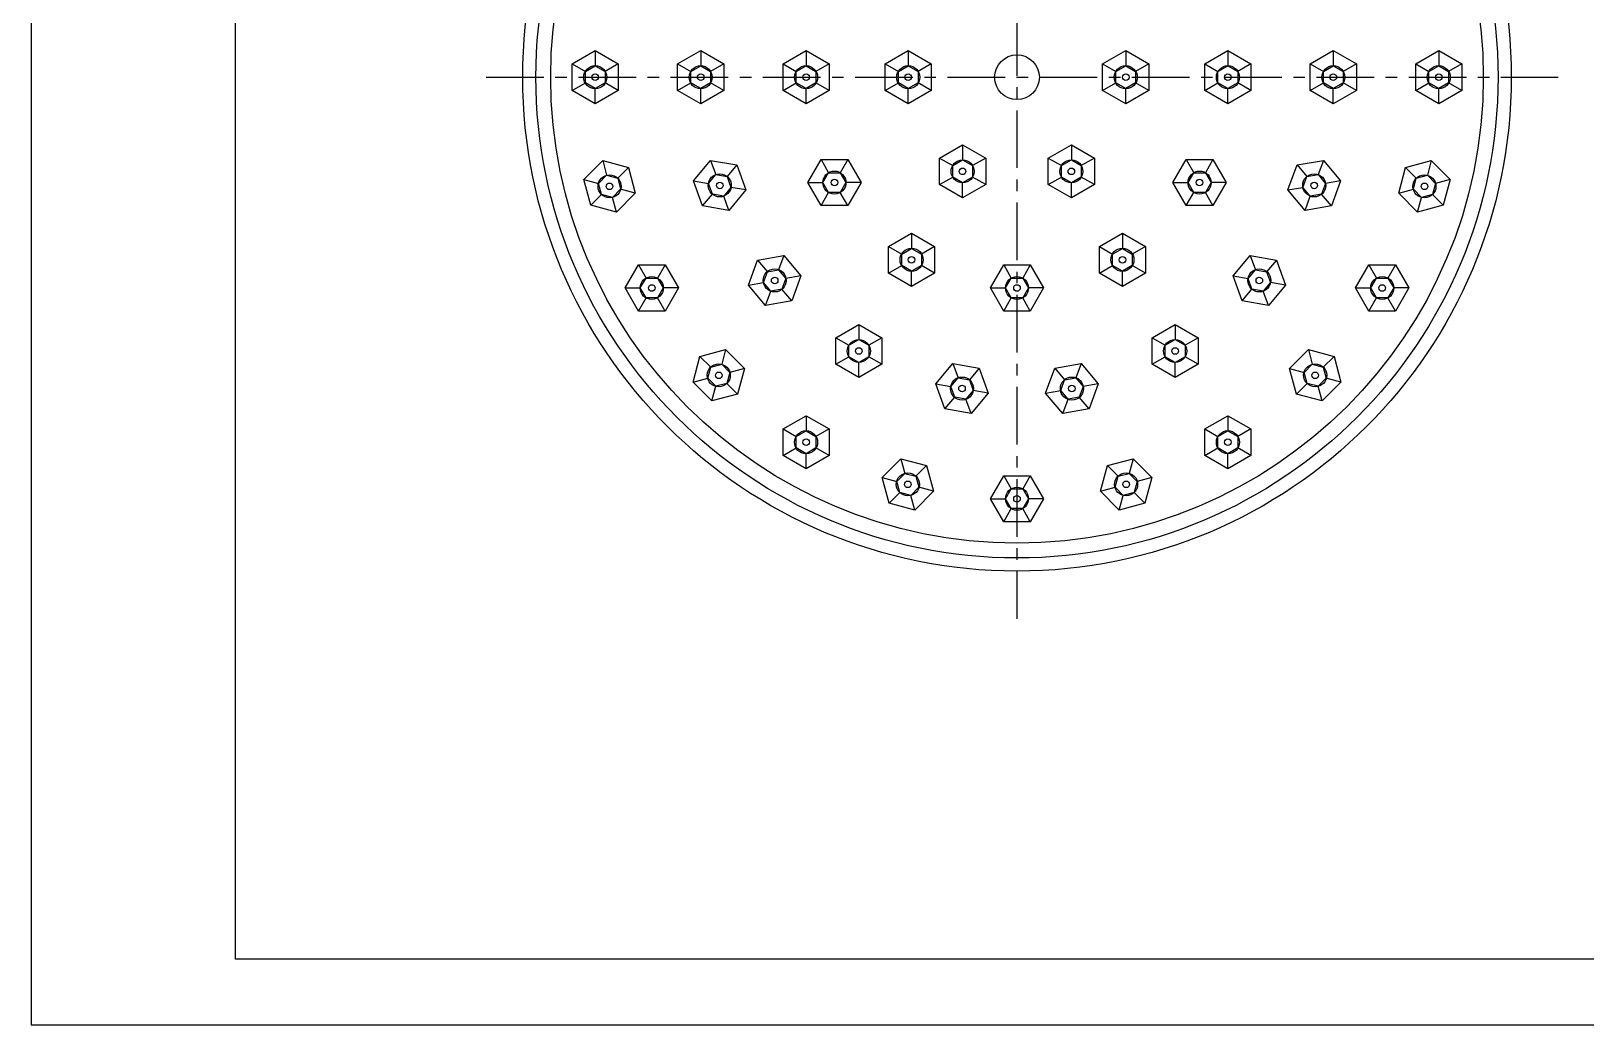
# Model space of a CAD drawing. Extents: x 61674 to 62094, y -28661 to -28364.
# Drawn here: x 61674.5 to 61910.4, y -28661.5 to -28510.6 of the extents above; entities that cross this region are included whole.
import ezdxf

# ---------------------------------------------------------------- set-up
doc = ezdxf.new("R2010")
doc.units = 0
doc.header["$LTSCALE"] = 7
doc.header["$MEASUREMENT"] = 0
doc.linetypes.add('CENTER', pattern=[2, 1.25, -0.25, 0.25, -0.25])
doc.layers.get('0').update_dxf_attribs({"color": 2, "linetype": 'CONTINUOUS'})
for name, color, linetype in [('CL', 1, 'CENTER'), ('DWG', 7, 'CONTINUOUS'), ('TXT', 4, 'CONTINUOUS')]:
    doc.layers.add(name, color=color, linetype=linetype)

# ---------------------------------------------------------------- blocks, each defined once
blk = doc.blocks.new('BORDER')
for p, q in [((0, 1), (0, 0)), ((0, 0), (1, 0))]:
    blk.add_line(p, q)

msp = doc.modelspace()

# ---------------------------------------------------------------- linework, layer by layer
at = {"color": 7, "linetype": 'Continuous'}
for radius in [75, 73, 70.76]:
    msp.add_circle((61824.07, -28517.59), radius, dxfattribs=at)
at = {"layer": 'CL', "color": 1}
for p, q in [((61824.07, -28438.62), (61824.07, -28599.81)), ((61743.51, -28517.59), (61906.2, -28517.59))]:
    msp.add_line(p, q, dxfattribs=at)
at = {"layer": 'DWG'}
for p, q in [((61756.57, -28515.57), (61760.07, -28513.55)), ((61760.07, -28513.55), (61760.07, -28515.86)), ((61760.07, -28513.55), (61763.57, -28515.57)), ((61772.57, -28515.57), (61776.07, -28513.55)), ((61776.07, -28513.55), (61779.57, -28515.57)), ((61776.07, -28513.55), (61776.07, -28515.86)), ((61788.57, -28515.57), (61792.07, -28513.55)), ((61792.07, -28513.55), (61792.07, -28515.86)), ((61792.07, -28513.55), (61795.57, -28515.57)), ((61804.07, -28515.57), (61807.57, -28513.55)), ((61807.57, -28513.55), (61807.57, -28515.86)), ((61807.57, -28513.55), (61811.07, -28515.57)), ((61837.07, -28515.57), (61840.57, -28513.55)), ((61840.57, -28513.55), (61840.57, -28515.86)), ((61840.57, -28513.55), (61844.07, -28515.57)), ((61852.57, -28515.57), (61856.07, -28513.55)), ((61856.07, -28513.55), (61859.57, -28515.57)), ((61856.07, -28513.55), (61856.07, -28515.86)), ((61868.57, -28515.57), (61872.07, -28513.55)), ((61872.07, -28513.55), (61875.57, -28515.57)), ((61872.07, -28513.55), (61872.07, -28515.86)), ((61884.57, -28515.57), (61888.07, -28513.55)), ((61888.07, -28513.55), (61891.57, -28515.57)), ((61888.07, -28513.55), (61888.07, -28515.86)), ((61756.57, -28519.61), (61756.57, -28515.57)), ((61756.57, -28515.57), (61758.57, -28516.72)), ((61758.57, -28516.72), (61760.07, -28515.86)), ((61758.57, -28518.46), (61758.57, -28516.72)), ((61760.07, -28515.86), (61761.57, -28516.72)), ((61763.57, -28515.57), (61761.57, -28516.72)), ((61761.57, -28516.72), (61761.57, -28518.46)), ((61763.57, -28515.57), (61763.57, -28519.61)), ((61772.57, -28519.61), (61772.57, -28515.57)), ((61772.57, -28515.57), (61774.57, -28516.72)), ((61774.57, -28516.72), (61776.07, -28515.86)), ((61774.57, -28518.46), (61774.57, -28516.72)), ((61776.07, -28515.86), (61777.57, -28516.72)), ((61779.57, -28515.57), (61777.57, -28516.72)), ((61777.57, -28516.72), (61777.57, -28518.46)), ((61779.57, -28515.57), (61779.57, -28519.61)), ((61788.57, -28519.61), (61788.57, -28515.57)), ((61788.57, -28515.57), (61790.57, -28516.72)), ((61790.57, -28516.72), (61792.07, -28515.86)), ((61790.57, -28518.46), (61790.57, -28516.72)), ((61792.07, -28515.86), (61793.57, -28516.72)), ((61795.57, -28515.57), (61793.57, -28516.72)), ((61793.57, -28516.72), (61793.57, -28518.46)), ((61795.57, -28515.57), (61795.57, -28519.61)), ((61804.07, -28519.61), (61804.07, -28515.57)), ((61804.07, -28515.57), (61806.07, -28516.72)), ((61806.07, -28516.72), (61807.57, -28515.86)), ((61806.07, -28518.46), (61806.07, -28516.72)), ((61807.57, -28515.86), (61809.07, -28516.72)), ((61811.07, -28515.57), (61809.07, -28516.72)), ((61809.07, -28516.72), (61809.07, -28518.46)), ((61811.07, -28515.57), (61811.07, -28519.61)), ((61837.07, -28515.57), (61839.07, -28516.72)), ((61837.07, -28519.61), (61837.07, -28515.57)), ((61839.07, -28516.72), (61840.57, -28515.86)), ((61839.07, -28518.46), (61839.07, -28516.72)), ((61840.57, -28515.86), (61842.07, -28516.72)), ((61844.07, -28515.57), (61842.07, -28516.72)), ((61842.07, -28516.72), (61842.07, -28518.46)), ((61844.07, -28515.57), (61844.07, -28519.61)), ((61852.57, -28515.57), (61854.57, -28516.72)), ((61852.57, -28519.61), (61852.57, -28515.57)), ((61854.57, -28516.72), (61856.07, -28515.86)), ((61854.57, -28518.46), (61854.57, -28516.72)), ((61856.07, -28515.86), (61857.57, -28516.72)), ((61859.57, -28515.57), (61857.57, -28516.72)), ((61857.57, -28516.72), (61857.57, -28518.46)), ((61859.57, -28515.57), (61859.57, -28519.61)), ((61868.57, -28515.57), (61870.57, -28516.72)), ((61868.57, -28519.61), (61868.57, -28515.57)), ((61870.57, -28516.72), (61872.07, -28515.86)), ((61870.57, -28518.46), (61870.57, -28516.72)), ((61872.07, -28515.86), (61873.57, -28516.72)), ((61875.57, -28515.57), (61873.57, -28516.72)), ((61873.57, -28516.72), (61873.57, -28518.46)), ((61875.57, -28515.57), (61875.57, -28519.61)), ((61884.57, -28515.57), (61886.57, -28516.72)), ((61884.57, -28519.61), (61884.57, -28515.57)), ((61886.57, -28516.72), (61888.07, -28515.86)), ((61886.57, -28518.46), (61886.57, -28516.72)), ((61888.07, -28515.86), (61889.57, -28516.72)), ((61891.57, -28515.57), (61889.57, -28516.72)), ((61889.57, -28516.72), (61889.57, -28518.46)), ((61891.57, -28515.57), (61891.57, -28519.61)), ((61756.57, -28519.61), (61758.57, -28518.46)), ((61760.07, -28521.63), (61756.57, -28519.61)), ((61760.07, -28519.32), (61758.57, -28518.46)), ((61761.57, -28518.46), (61760.07, -28519.32)), ((61760.07, -28521.63), (61760.07, -28519.32)), ((61763.57, -28519.61), (61760.07, -28521.63)), ((61763.57, -28519.61), (61761.57, -28518.46)), ((61772.57, -28519.61), (61774.57, -28518.46)), ((61776.07, -28521.63), (61772.57, -28519.61)), ((61776.07, -28519.32), (61774.57, -28518.46)), ((61777.57, -28518.46), (61776.07, -28519.32)), ((61776.07, -28521.63), (61776.07, -28519.32)), ((61779.57, -28519.61), (61776.07, -28521.63)), ((61779.57, -28519.61), (61777.57, -28518.46)), ((61788.57, -28519.61), (61790.57, -28518.46)), ((61792.07, -28521.63), (61788.57, -28519.61)), ((61792.07, -28519.32), (61790.57, -28518.46)), ((61793.57, -28518.46), (61792.07, -28519.32)), ((61792.07, -28521.63), (61792.07, -28519.32)), ((61795.57, -28519.61), (61792.07, -28521.63)), ((61795.57, -28519.61), (61793.57, -28518.46)), ((61804.07, -28519.61), (61806.07, -28518.46)), ((61807.57, -28521.63), (61804.07, -28519.61)), ((61807.57, -28519.32), (61806.07, -28518.46)), ((61809.07, -28518.46), (61807.57, -28519.32)), ((61807.57, -28521.63), (61807.57, -28519.32)), ((61811.07, -28519.61), (61807.57, -28521.63)), ((61811.07, -28519.61), (61809.07, -28518.46)), ((61837.07, -28519.61), (61839.07, -28518.46)), ((61840.57, -28521.63), (61837.07, -28519.61)), ((61840.57, -28519.32), (61839.07, -28518.46)), ((61842.07, -28518.46), (61840.57, -28519.32)), ((61840.57, -28521.63), (61840.57, -28519.32)), ((61844.07, -28519.61), (61840.57, -28521.63)), ((61844.07, -28519.61), (61842.07, -28518.46)), ((61852.57, -28519.61), (61854.57, -28518.46)), ((61856.07, -28521.63), (61852.57, -28519.61)), ((61856.07, -28519.32), (61854.57, -28518.46)), ((61857.57, -28518.46), (61856.07, -28519.32)), ((61856.07, -28521.63), (61856.07, -28519.32)), ((61859.57, -28519.61), (61856.07, -28521.63)), ((61859.57, -28519.61), (61857.57, -28518.46)), ((61868.57, -28519.61), (61870.57, -28518.46)), ((61872.07, -28521.63), (61868.57, -28519.61)), ((61872.07, -28519.32), (61870.57, -28518.46)), ((61873.57, -28518.46), (61872.07, -28519.32)), ((61872.07, -28521.63), (61872.07, -28519.32)), ((61875.57, -28519.61), (61872.07, -28521.63)), ((61875.57, -28519.61), (61873.57, -28518.46)), ((61884.57, -28519.61), (61886.57, -28518.46)), ((61888.07, -28521.63), (61884.57, -28519.61)), ((61888.07, -28519.32), (61886.57, -28518.46)), ((61889.57, -28518.46), (61888.07, -28519.32)), ((61888.07, -28521.63), (61888.07, -28519.32)), ((61891.57, -28519.61), (61888.07, -28521.63)), ((61891.57, -28519.61), (61889.57, -28518.46)), ((61812.32, -28529.86), (61815.82, -28527.84)), ((61815.82, -28527.84), (61815.82, -28530.15)), ((61815.82, -28527.84), (61819.32, -28529.86)), ((61828.82, -28529.86), (61832.32, -28527.84)), ((61832.32, -28527.84), (61835.82, -28529.86)), ((61832.32, -28527.84), (61832.32, -28530.15)), ((61758.35, -28533.11), (61761.2, -28530.25)), ((61761.2, -28530.25), (61761.8, -28532.48)), ((61761.2, -28530.25), (61765.11, -28531.3)), ((61765.11, -28531.3), (61763.48, -28532.93)), ((61765.11, -28531.3), (61766.15, -28535.2)), ((61774.98, -28533.31), (61777.58, -28530.21)), ((61777.58, -28530.21), (61781.56, -28530.91)), ((61777.58, -28530.21), (61778.37, -28532.38)), ((61781.56, -28530.91), (61780.08, -28532.68)), ((61781.56, -28530.91), (61782.94, -28534.71)), ((61792.32, -28533.59), (61794.34, -28530.09)), ((61794.34, -28530.09), (61798.38, -28530.09)), ((61794.34, -28530.09), (61795.49, -28532.09)), ((61798.38, -28530.09), (61797.22, -28532.09)), ((61798.38, -28530.09), (61800.4, -28533.59)), ((61812.32, -28533.9), (61812.32, -28529.86)), ((61812.32, -28529.86), (61814.32, -28531.01)), ((61814.32, -28531.01), (61815.82, -28530.15)), ((61814.32, -28532.75), (61814.32, -28531.01)), ((61815.82, -28530.15), (61817.32, -28531.01)), ((61819.32, -28529.86), (61817.32, -28531.01)), ((61817.32, -28531.01), (61817.32, -28532.75)), ((61819.32, -28529.86), (61819.32, -28533.9)), ((61828.82, -28533.9), (61828.82, -28529.86)), ((61828.82, -28529.86), (61830.82, -28531.01)), ((61830.82, -28531.01), (61832.32, -28530.15)), ((61830.82, -28532.75), (61830.82, -28531.01)), ((61832.32, -28530.15), (61833.82, -28531.01)), ((61835.82, -28529.86), (61833.82, -28531.01)), ((61833.82, -28531.01), (61833.82, -28532.75)), ((61835.82, -28529.86), (61835.82, -28533.9)), ((61847.74, -28533.59), (61849.76, -28530.09)), ((61849.76, -28530.09), (61850.92, -28532.09)), ((61849.76, -28530.09), (61853.8, -28530.09)), ((61853.8, -28530.09), (61852.65, -28532.09)), ((61853.8, -28530.09), (61855.82, -28533.59)), ((61865.19, -28534.71), (61866.58, -28530.91)), ((61866.58, -28530.91), (61870.56, -28530.21)), ((61866.58, -28530.91), (61868.06, -28532.68)), ((61870.56, -28530.21), (61869.77, -28532.38)), ((61870.56, -28530.21), (61873.15, -28533.31)), ((61881.99, -28535.2), (61883.03, -28531.3)), ((61883.03, -28531.3), (61886.93, -28530.25)), ((61883.03, -28531.3), (61884.66, -28532.93)), ((61886.93, -28530.25), (61886.34, -28532.48)), ((61886.93, -28530.25), (61889.79, -28533.11)), ((61759.39, -28537.01), (61758.35, -28533.11)), ((61758.35, -28533.11), (61760.58, -28533.71)), ((61760.58, -28533.71), (61761.8, -28532.48)), ((61761.03, -28535.38), (61760.58, -28533.71)), ((61761.8, -28532.48), (61763.48, -28532.93)), ((61763.48, -28532.93), (61763.92, -28534.6)), ((61774.98, -28533.31), (61777.26, -28533.71)), ((61776.37, -28537.1), (61774.98, -28533.31)), ((61777.26, -28533.71), (61778.37, -28532.38)), ((61777.85, -28535.33), (61777.26, -28533.71)), ((61778.37, -28532.38), (61780.08, -28532.68)), ((61780.08, -28532.68), (61780.67, -28534.31)), ((61792.32, -28533.59), (61794.62, -28533.59)), ((61794.34, -28537.09), (61792.32, -28533.59)), ((61794.62, -28533.59), (61795.49, -28532.09)), ((61795.49, -28535.09), (61794.62, -28533.59)), ((61795.49, -28532.09), (61797.22, -28532.09)), ((61797.22, -28532.09), (61798.09, -28533.59)), ((61798.09, -28533.59), (61797.22, -28535.09)), ((61800.4, -28533.59), (61798.09, -28533.59)), ((61800.4, -28533.59), (61798.38, -28537.09)), ((61812.32, -28533.9), (61814.32, -28532.75)), ((61815.82, -28535.92), (61812.32, -28533.9)), ((61815.82, -28533.61), (61814.32, -28532.75)), ((61817.32, -28532.75), (61815.82, -28533.61)), ((61815.82, -28535.92), (61815.82, -28533.61)), ((61819.32, -28533.9), (61815.82, -28535.92)), ((61819.32, -28533.9), (61817.32, -28532.75)), ((61828.82, -28533.9), (61830.82, -28532.75)), ((61832.32, -28535.92), (61828.82, -28533.9)), ((61832.32, -28533.61), (61830.82, -28532.75)), ((61833.82, -28532.75), (61832.32, -28533.61)), ((61832.32, -28535.92), (61832.32, -28533.61)), ((61835.82, -28533.9), (61832.32, -28535.92)), ((61835.82, -28533.9), (61833.82, -28532.75)), ((61849.76, -28537.09), (61847.74, -28533.59)), ((61847.74, -28533.59), (61850.05, -28533.59)), ((61850.05, -28533.59), (61850.92, -28532.09)), ((61850.92, -28535.09), (61850.05, -28533.59)), ((61850.92, -28532.09), (61852.65, -28532.09)), ((61852.65, -28532.09), (61853.51, -28533.59)), ((61853.51, -28533.59), (61852.65, -28535.09)), ((61855.82, -28533.59), (61853.51, -28533.59)), ((61855.82, -28533.59), (61853.8, -28537.09)), ((61867.47, -28534.31), (61868.06, -28532.68)), ((61868.06, -28532.68), (61869.77, -28532.38)), ((61869.77, -28532.38), (61870.88, -28533.71)), ((61870.88, -28533.71), (61870.29, -28535.33)), ((61873.15, -28533.31), (61870.88, -28533.71)), ((61873.15, -28533.31), (61871.77, -28537.1)), ((61884.22, -28534.6), (61884.66, -28532.93)), ((61884.66, -28532.93), (61886.34, -28532.48)), ((61886.34, -28532.48), (61887.56, -28533.71)), ((61887.56, -28533.71), (61887.11, -28535.38)), ((61889.79, -28533.11), (61887.56, -28533.71)), ((61889.79, -28533.11), (61888.75, -28537.01)), ((61759.39, -28537.01), (61761.03, -28535.38)), ((61762.7, -28535.83), (61761.03, -28535.38)), ((61763.92, -28534.6), (61762.7, -28535.83)), ((61763.3, -28538.06), (61762.7, -28535.83)), ((61766.15, -28535.2), (61763.3, -28538.06)), ((61766.15, -28535.2), (61763.92, -28534.6)), ((61776.37, -28537.1), (61777.85, -28535.33)), ((61779.56, -28535.64), (61777.85, -28535.33)), ((61780.67, -28534.31), (61779.56, -28535.64)), ((61780.35, -28537.81), (61779.56, -28535.64)), ((61782.94, -28534.71), (61780.35, -28537.81)), ((61782.94, -28534.71), (61780.67, -28534.31)), ((61794.34, -28537.09), (61795.49, -28535.09)), ((61797.22, -28535.09), (61795.49, -28535.09)), ((61798.38, -28537.09), (61797.22, -28535.09)), ((61849.76, -28537.09), (61850.92, -28535.09)), ((61852.65, -28535.09), (61850.92, -28535.09)), ((61853.8, -28537.09), (61852.65, -28535.09)), ((61865.19, -28534.71), (61867.47, -28534.31)), ((61867.79, -28537.81), (61865.19, -28534.71)), ((61868.58, -28535.64), (61867.47, -28534.31)), ((61867.79, -28537.81), (61868.58, -28535.64)), ((61870.29, -28535.33), (61868.58, -28535.64)), ((61871.77, -28537.1), (61870.29, -28535.33)), ((61881.99, -28535.2), (61884.22, -28534.6)), ((61884.84, -28538.06), (61881.99, -28535.2)), ((61885.44, -28535.83), (61884.22, -28534.6)), ((61884.84, -28538.06), (61885.44, -28535.83)), ((61887.11, -28535.38), (61885.44, -28535.83)), ((61888.75, -28537.01), (61887.11, -28535.38)), ((61763.3, -28538.06), (61759.39, -28537.01)), ((61780.35, -28537.81), (61776.37, -28537.1)), ((61798.38, -28537.09), (61794.34, -28537.09)), ((61853.8, -28537.09), (61849.76, -28537.09)), ((61871.77, -28537.1), (61867.79, -28537.81)), ((61888.75, -28537.01), (61884.84, -28538.06)), ((61804.57, -28543.28), (61808.07, -28541.26)), ((61804.57, -28547.32), (61804.57, -28543.28)), ((61804.57, -28543.28), (61806.57, -28544.44)), ((61808.07, -28541.26), (61808.07, -28543.57)), ((61808.07, -28541.26), (61811.57, -28543.28)), ((61811.57, -28543.28), (61809.57, -28544.44)), ((61811.57, -28543.28), (61811.57, -28547.32)), ((61836.57, -28543.28), (61840.07, -28541.26)), ((61836.57, -28547.32), (61836.57, -28543.28)), ((61836.57, -28543.28), (61838.57, -28544.44)), ((61840.07, -28541.26), (61840.07, -28543.57)), ((61840.07, -28541.26), (61843.57, -28543.28)), ((61843.57, -28543.28), (61841.57, -28544.44)), ((61843.57, -28543.28), (61843.57, -28547.32)), ((61783.32, -28549.15), (61784.7, -28545.35)), ((61784.7, -28545.35), (61788.68, -28544.65)), ((61784.7, -28545.35), (61786.19, -28547.12)), ((61788.68, -28544.65), (61787.89, -28546.82)), ((61788.68, -28544.65), (61791.28, -28547.74)), ((61806.57, -28544.44), (61808.07, -28543.57)), ((61806.57, -28546.17), (61806.57, -28544.44)), ((61808.07, -28543.57), (61809.57, -28544.44)), ((61809.57, -28544.44), (61809.57, -28546.17)), ((61838.57, -28544.44), (61840.07, -28543.57)), ((61838.57, -28546.17), (61838.57, -28544.44)), ((61840.07, -28543.57), (61841.57, -28544.44)), ((61841.57, -28544.44), (61841.57, -28546.17)), ((61856.86, -28547.74), (61859.46, -28544.65)), ((61859.46, -28544.65), (61860.25, -28546.82)), ((61859.46, -28544.65), (61863.44, -28545.35)), ((61863.44, -28545.35), (61861.95, -28547.12)), ((61863.44, -28545.35), (61864.82, -28549.15)), ((61764.6, -28549.59), (61766.62, -28546.09)), ((61766.62, -28546.09), (61767.78, -28548.09)), ((61766.62, -28546.09), (61770.66, -28546.09)), ((61766.91, -28549.59), (61767.78, -28548.09)), ((61767.78, -28548.09), (61769.51, -28548.09)), ((61770.66, -28546.09), (61769.51, -28548.09)), ((61769.51, -28548.09), (61770.38, -28549.59)), ((61770.66, -28546.09), (61772.69, -28549.59)), ((61785.59, -28548.75), (61786.19, -28547.12)), ((61786.19, -28547.12), (61787.89, -28546.82)), ((61787.89, -28546.82), (61789.01, -28548.14)), ((61789.01, -28548.14), (61788.41, -28549.77)), ((61791.28, -28547.74), (61789.01, -28548.14)), ((61791.28, -28547.74), (61789.9, -28551.54)), ((61804.57, -28547.32), (61806.57, -28546.17)), ((61808.07, -28549.35), (61804.57, -28547.32)), ((61808.07, -28547.04), (61806.57, -28546.17)), ((61809.57, -28546.17), (61808.07, -28547.04)), ((61808.07, -28549.35), (61808.07, -28547.04)), ((61811.57, -28547.32), (61808.07, -28549.35)), ((61811.57, -28547.32), (61809.57, -28546.17)), ((61820.03, -28549.59), (61822.05, -28546.09)), ((61822.05, -28546.09), (61823.2, -28548.09)), ((61822.05, -28546.09), (61826.09, -28546.09)), ((61822.34, -28549.59), (61823.2, -28548.09)), ((61823.2, -28548.09), (61824.94, -28548.09)), ((61826.09, -28546.09), (61824.94, -28548.09)), ((61824.94, -28548.09), (61825.8, -28549.59)), ((61826.09, -28546.09), (61828.11, -28549.59)), ((61836.57, -28547.32), (61838.57, -28546.17)), ((61840.07, -28549.35), (61836.57, -28547.32)), ((61840.07, -28547.04), (61838.57, -28546.17)), ((61841.57, -28546.17), (61840.07, -28547.04)), ((61840.07, -28549.35), (61840.07, -28547.04)), ((61843.57, -28547.32), (61840.07, -28549.35)), ((61843.57, -28547.32), (61841.57, -28546.17)), ((61858.24, -28551.54), (61856.86, -28547.74)), ((61856.86, -28547.74), (61859.13, -28548.14)), ((61859.13, -28548.14), (61860.25, -28546.82)), ((61859.73, -28549.77), (61859.13, -28548.14)), ((61860.25, -28546.82), (61861.95, -28547.12)), ((61861.95, -28547.12), (61862.55, -28548.75)), ((61875.45, -28549.59), (61877.47, -28546.09)), ((61877.47, -28546.09), (61878.63, -28548.09)), ((61877.47, -28546.09), (61881.52, -28546.09)), ((61877.76, -28549.59), (61878.63, -28548.09)), ((61878.63, -28548.09), (61880.36, -28548.09)), ((61881.52, -28546.09), (61880.36, -28548.09)), ((61880.36, -28548.09), (61881.23, -28549.59)), ((61881.52, -28546.09), (61883.54, -28549.59)), ((61766.62, -28553.09), (61764.6, -28549.59)), ((61764.6, -28549.59), (61766.91, -28549.59)), ((61767.78, -28551.09), (61766.91, -28549.59)), ((61770.38, -28549.59), (61769.51, -28551.09)), ((61772.69, -28549.59), (61770.38, -28549.59)), ((61772.69, -28549.59), (61770.66, -28553.09)), ((61783.32, -28549.15), (61785.59, -28548.75)), ((61785.92, -28552.24), (61783.32, -28549.15)), ((61786.71, -28550.07), (61785.59, -28548.75)), ((61785.92, -28552.24), (61786.71, -28550.07)), ((61788.41, -28549.77), (61786.71, -28550.07)), ((61789.9, -28551.54), (61788.41, -28549.77)), ((61822.05, -28553.09), (61820.03, -28549.59)), ((61820.03, -28549.59), (61822.34, -28549.59)), ((61823.2, -28551.09), (61822.34, -28549.59)), ((61825.8, -28549.59), (61824.94, -28551.09)), ((61828.11, -28549.59), (61825.8, -28549.59)), ((61828.11, -28549.59), (61826.09, -28553.09)), ((61858.24, -28551.54), (61859.73, -28549.77)), ((61861.43, -28550.07), (61859.73, -28549.77)), ((61862.55, -28548.75), (61861.43, -28550.07)), ((61862.22, -28552.24), (61861.43, -28550.07)), ((61864.82, -28549.15), (61862.22, -28552.24)), ((61864.82, -28549.15), (61862.55, -28548.75)), ((61877.47, -28553.09), (61875.45, -28549.59)), ((61875.45, -28549.59), (61877.76, -28549.59)), ((61878.63, -28551.09), (61877.76, -28549.59)), ((61881.23, -28549.59), (61880.36, -28551.09)), ((61883.54, -28549.59), (61881.23, -28549.59)), ((61883.54, -28549.59), (61881.52, -28553.09)), ((61766.62, -28553.09), (61767.78, -28551.09)), ((61769.51, -28551.09), (61767.78, -28551.09)), ((61770.66, -28553.09), (61769.51, -28551.09)), ((61789.9, -28551.54), (61785.92, -28552.24)), ((61822.05, -28553.09), (61823.2, -28551.09)), ((61824.94, -28551.09), (61823.2, -28551.09)), ((61826.09, -28553.09), (61824.94, -28551.09)), ((61862.22, -28552.24), (61858.24, -28551.54)), ((61877.47, -28553.09), (61878.63, -28551.09)), ((61880.36, -28551.09), (61878.63, -28551.09)), ((61881.52, -28553.09), (61880.36, -28551.09)), ((61770.66, -28553.09), (61766.62, -28553.09)), ((61796.57, -28557.14), (61800.07, -28555.12)), ((61800.07, -28555.12), (61800.07, -28557.43)), ((61800.07, -28555.12), (61803.57, -28557.14)), ((61826.09, -28553.09), (61822.05, -28553.09)), ((61844.57, -28557.14), (61848.07, -28555.12)), ((61848.07, -28555.12), (61848.07, -28557.43)), ((61848.07, -28555.12), (61851.57, -28557.14)), ((61881.52, -28553.09), (61877.47, -28553.09)), ((61796.57, -28561.18), (61796.57, -28557.14)), ((61796.57, -28557.14), (61798.57, -28558.29)), ((61798.57, -28558.29), (61800.07, -28557.43)), ((61800.07, -28557.43), (61801.57, -28558.29)), ((61803.57, -28557.14), (61801.57, -28558.29)), ((61803.57, -28557.14), (61803.57, -28561.18)), ((61844.57, -28561.18), (61844.57, -28557.14)), ((61844.57, -28557.14), (61846.57, -28558.29)), ((61846.57, -28558.29), (61848.07, -28557.43)), ((61848.07, -28557.43), (61849.57, -28558.29)), ((61851.57, -28557.14), (61849.57, -28558.29)), ((61851.57, -28557.14), (61851.57, -28561.18)), ((61774.91, -28563.89), (61775.96, -28559.99)), ((61775.96, -28559.99), (61779.86, -28558.94)), ((61775.96, -28559.99), (61777.59, -28561.62)), ((61779.86, -28558.94), (61779.26, -28561.17)), ((61779.86, -28558.94), (61782.72, -28561.8)), ((61798.57, -28560.03), (61798.57, -28558.29)), ((61801.57, -28558.29), (61801.57, -28560.03)), ((61846.57, -28560.03), (61846.57, -28558.29)), ((61849.57, -28558.29), (61849.57, -28560.03)), ((61865.42, -28561.8), (61868.28, -28558.94)), ((61868.28, -28558.94), (61872.18, -28559.99)), ((61868.28, -28558.94), (61868.88, -28561.17)), ((61872.18, -28559.99), (61870.55, -28561.62)), ((61872.18, -28559.99), (61873.23, -28563.89)), ((61777.14, -28563.29), (61777.59, -28561.62)), ((61777.59, -28561.62), (61779.26, -28561.17)), ((61779.26, -28561.17), (61780.49, -28562.4)), ((61782.72, -28561.8), (61780.49, -28562.4)), ((61782.72, -28561.8), (61781.67, -28565.7)), ((61796.57, -28561.18), (61798.57, -28560.03)), ((61800.07, -28563.2), (61796.57, -28561.18)), ((61800.07, -28560.89), (61798.57, -28560.03)), ((61801.57, -28560.03), (61800.07, -28560.89)), ((61800.07, -28563.2), (61800.07, -28560.89)), ((61803.57, -28561.18), (61800.07, -28563.2)), ((61803.57, -28561.18), (61801.57, -28560.03)), ((61811.75, -28564.16), (61814.35, -28561.06)), ((61814.35, -28561.06), (61815.14, -28563.23)), ((61814.35, -28561.06), (61818.33, -28561.77)), ((61818.33, -28561.77), (61816.85, -28563.53)), ((61818.33, -28561.77), (61819.71, -28565.56)), ((61828.42, -28565.56), (61829.81, -28561.77)), ((61829.81, -28561.77), (61833.79, -28561.06)), ((61829.81, -28561.77), (61831.29, -28563.53)), ((61833.79, -28561.06), (61833, -28563.23)), ((61833.79, -28561.06), (61836.38, -28564.16)), ((61844.57, -28561.18), (61846.57, -28560.03)), ((61848.07, -28563.2), (61844.57, -28561.18)), ((61848.07, -28560.89), (61846.57, -28560.03)), ((61849.57, -28560.03), (61848.07, -28560.89)), ((61848.07, -28563.2), (61848.07, -28560.89)), ((61851.57, -28561.18), (61848.07, -28563.2)), ((61851.57, -28561.18), (61849.57, -28560.03)), ((61866.47, -28565.7), (61865.42, -28561.8)), ((61865.42, -28561.8), (61867.65, -28562.4)), ((61867.65, -28562.4), (61868.88, -28561.17)), ((61868.88, -28561.17), (61870.55, -28561.62)), ((61870.55, -28561.62), (61871, -28563.29)), ((61774.91, -28563.89), (61777.14, -28563.29)), ((61777.77, -28566.75), (61774.91, -28563.89)), ((61778.37, -28564.52), (61777.14, -28563.29)), ((61777.77, -28566.75), (61778.37, -28564.52)), ((61780.04, -28564.07), (61778.37, -28564.52)), ((61780.49, -28562.4), (61780.04, -28564.07)), ((61781.67, -28565.7), (61780.04, -28564.07)), ((61813.14, -28567.96), (61811.75, -28564.16)), ((61811.75, -28564.16), (61814.03, -28564.56)), ((61814.03, -28564.56), (61815.14, -28563.23)), ((61814.62, -28566.19), (61814.03, -28564.56)), ((61815.14, -28563.23), (61816.85, -28563.53)), ((61816.85, -28563.53), (61817.44, -28565.16)), ((61830.7, -28565.16), (61831.29, -28563.53)), ((61831.29, -28563.53), (61833, -28563.23)), ((61833, -28563.23), (61834.11, -28564.56)), ((61834.11, -28564.56), (61833.52, -28566.19)), ((61836.38, -28564.16), (61834.11, -28564.56)), ((61836.38, -28564.16), (61835, -28567.96)), ((61866.47, -28565.7), (61868.1, -28564.07)), ((61868.1, -28564.07), (61867.65, -28562.4)), ((61869.77, -28564.52), (61868.1, -28564.07)), ((61871, -28563.29), (61869.77, -28564.52)), ((61870.37, -28566.75), (61869.77, -28564.52)), ((61873.23, -28563.89), (61870.37, -28566.75)), ((61873.23, -28563.89), (61871, -28563.29)), ((61781.67, -28565.7), (61777.77, -28566.75)), ((61813.14, -28567.96), (61814.62, -28566.19)), ((61816.33, -28566.49), (61814.62, -28566.19)), ((61817.44, -28565.16), (61816.33, -28566.49)), ((61817.12, -28568.66), (61816.33, -28566.49)), ((61819.71, -28565.56), (61817.12, -28568.66)), ((61819.71, -28565.56), (61817.44, -28565.16)), ((61828.42, -28565.56), (61830.7, -28565.16)), ((61831.02, -28568.66), (61828.42, -28565.56)), ((61831.81, -28566.49), (61830.7, -28565.16)), ((61831.02, -28568.66), (61831.81, -28566.49)), ((61833.52, -28566.19), (61831.81, -28566.49)), ((61835, -28567.96), (61833.52, -28566.19)), ((61870.37, -28566.75), (61866.47, -28565.7)), ((61788.57, -28571), (61792.07, -28568.98)), ((61792.07, -28568.98), (61792.07, -28571.28)), ((61792.07, -28568.98), (61795.57, -28571)), ((61817.12, -28568.66), (61813.14, -28567.96)), ((61835, -28567.96), (61831.02, -28568.66)), ((61852.57, -28571), (61856.07, -28568.98)), ((61856.07, -28568.98), (61859.57, -28571)), ((61856.07, -28568.98), (61856.07, -28571.28)), ((61788.57, -28575.04), (61788.57, -28571)), ((61788.57, -28571), (61790.57, -28572.15)), ((61790.57, -28572.15), (61792.07, -28571.28)), ((61792.07, -28571.28), (61793.57, -28572.15)), ((61795.57, -28571), (61793.57, -28572.15)), ((61795.57, -28571), (61795.57, -28575.04)), ((61852.57, -28575.04), (61852.57, -28571)), ((61852.57, -28571), (61854.57, -28572.15)), ((61854.57, -28572.15), (61856.07, -28571.28)), ((61856.07, -28571.28), (61857.57, -28572.15)), ((61859.57, -28571), (61857.57, -28572.15)), ((61859.57, -28571), (61859.57, -28575.04)), ((61788.57, -28575.04), (61790.57, -28573.88)), ((61790.57, -28573.88), (61790.57, -28572.15)), ((61792.07, -28574.75), (61790.57, -28573.88)), ((61793.57, -28573.88), (61792.07, -28574.75)), ((61793.57, -28572.15), (61793.57, -28573.88)), ((61795.57, -28575.04), (61793.57, -28573.88)), ((61852.57, -28575.04), (61854.57, -28573.88)), ((61854.57, -28573.88), (61854.57, -28572.15)), ((61856.07, -28574.75), (61854.57, -28573.88)), ((61857.57, -28573.88), (61856.07, -28574.75)), ((61857.57, -28572.15), (61857.57, -28573.88)), ((61859.57, -28575.04), (61857.57, -28573.88)), ((61792.07, -28577.06), (61788.57, -28575.04)), ((61792.07, -28577.06), (61792.07, -28574.75)), ((61795.57, -28575.04), (61792.07, -28577.06)), ((61803.6, -28578.36), (61806.46, -28575.51)), ((61806.46, -28575.51), (61807.06, -28577.74)), ((61806.46, -28575.51), (61810.36, -28576.55)), ((61837.78, -28576.55), (61841.68, -28575.51)), ((61841.68, -28575.51), (61841.08, -28577.74)), ((61841.68, -28575.51), (61844.54, -28578.36)), ((61856.07, -28577.06), (61852.57, -28575.04)), ((61856.07, -28577.06), (61856.07, -28574.75)), ((61859.57, -28575.04), (61856.07, -28577.06)), ((61804.65, -28582.27), (61803.6, -28578.36)), ((61803.6, -28578.36), (61805.83, -28578.96)), ((61805.83, -28578.96), (61807.06, -28577.74)), ((61807.06, -28577.74), (61808.73, -28578.19)), ((61810.36, -28576.55), (61808.73, -28578.19)), ((61808.73, -28578.19), (61809.18, -28579.86)), ((61810.36, -28576.55), (61811.41, -28580.46)), ((61820.03, -28581.59), (61822.05, -28578.09)), ((61822.05, -28578.09), (61823.2, -28580.09)), ((61822.05, -28578.09), (61826.09, -28578.09)), ((61826.09, -28578.09), (61824.94, -28580.09)), ((61826.09, -28578.09), (61828.11, -28581.59)), ((61836.73, -28580.46), (61837.78, -28576.55)), ((61837.78, -28576.55), (61839.41, -28578.19)), ((61838.96, -28579.86), (61839.41, -28578.19)), ((61839.41, -28578.19), (61841.08, -28577.74)), ((61841.08, -28577.74), (61842.31, -28578.96)), ((61844.54, -28578.36), (61842.31, -28578.96)), ((61844.54, -28578.36), (61843.49, -28582.27)), ((61804.65, -28582.27), (61806.28, -28580.64)), ((61806.28, -28580.64), (61805.83, -28578.96)), ((61807.95, -28581.08), (61806.28, -28580.64)), ((61809.18, -28579.86), (61807.95, -28581.08)), ((61808.55, -28583.31), (61807.95, -28581.08)), ((61811.41, -28580.46), (61808.55, -28583.31)), ((61811.41, -28580.46), (61809.18, -28579.86)), ((61822.34, -28581.59), (61823.2, -28580.09)), ((61823.2, -28580.09), (61824.94, -28580.09)), ((61824.94, -28580.09), (61825.8, -28581.59)), ((61836.73, -28580.46), (61838.96, -28579.86)), ((61839.59, -28583.31), (61836.73, -28580.46)), ((61840.19, -28581.08), (61838.96, -28579.86)), ((61839.59, -28583.31), (61840.19, -28581.08)), ((61841.86, -28580.64), (61840.19, -28581.08)), ((61842.31, -28578.96), (61841.86, -28580.64)), ((61843.49, -28582.27), (61841.86, -28580.64)), ((61808.55, -28583.31), (61804.65, -28582.27)), ((61822.05, -28585.09), (61820.03, -28581.59)), ((61820.03, -28581.59), (61822.34, -28581.59)), ((61822.05, -28585.09), (61823.2, -28583.09)), ((61823.2, -28583.09), (61822.34, -28581.59)), ((61824.94, -28583.09), (61823.2, -28583.09)), ((61825.8, -28581.59), (61824.94, -28583.09)), ((61826.09, -28585.09), (61824.94, -28583.09)), ((61828.11, -28581.59), (61825.8, -28581.59)), ((61828.11, -28581.59), (61826.09, -28585.09)), ((61843.49, -28582.27), (61839.59, -28583.31)), ((61826.09, -28585.09), (61822.05, -28585.09))]:
    msp.add_line(p, q, dxfattribs=at)
for centre, radius in [((61824.07, -28517.59), 3.4), ((61760.07, -28517.59), 1.75), ((61760.07, -28517.59), 0.5), ((61776.07, -28517.59), 1.75), ((61776.07, -28517.59), 0.5), ((61792.07, -28517.59), 1.75), ((61792.07, -28517.59), 0.5), ((61807.57, -28517.59), 1.75), ((61807.57, -28517.59), 0.5), ((61840.57, -28517.59), 1.75), ((61840.57, -28517.59), 0.5), ((61856.07, -28517.59), 1.75), ((61856.07, -28517.59), 0.5), ((61872.07, -28517.59), 1.75), ((61872.07, -28517.59), 0.5), ((61888.07, -28517.59), 1.75), ((61888.07, -28517.59), 0.5), ((61815.82, -28531.88), 1.75), ((61815.82, -28531.88), 0.5), ((61832.32, -28531.88), 1.75), ((61832.32, -28531.88), 0.5), ((61762.25, -28534.16), 1.75), ((61762.25, -28534.16), 0.5), ((61778.96, -28534.01), 1.75), ((61778.96, -28534.01), 0.5), ((61796.36, -28533.59), 1.75), ((61796.36, -28533.59), 0.5), ((61851.78, -28533.59), 1.75), ((61851.78, -28533.59), 0.5), ((61869.17, -28534.01), 1.75), ((61869.17, -28534.01), 0.5), ((61885.89, -28534.16), 1.75), ((61885.89, -28534.16), 0.5), ((61808.07, -28545.3), 1.75), ((61808.07, -28545.3), 0.5), ((61840.07, -28545.3), 1.75), ((61840.07, -28545.3), 0.5), ((61768.64, -28549.59), 1.75), ((61787.3, -28548.44), 1.75), ((61787.3, -28548.44), 0.5), ((61824.07, -28549.59), 1.75), ((61860.84, -28548.44), 1.75), ((61860.84, -28548.44), 0.5), ((61879.5, -28549.59), 1.75), ((61768.64, -28549.59), 0.5), ((61824.07, -28549.59), 0.5), ((61879.5, -28549.59), 0.5), ((61800.07, -28559.16), 1.75), ((61848.07, -28559.16), 1.75), ((61800.07, -28559.16), 0.5), ((61848.07, -28559.16), 0.5), ((61778.81, -28562.85), 1.75), ((61778.81, -28562.85), 0.5), ((61869.32, -28562.85), 1.75), ((61869.32, -28562.85), 0.5), ((61815.73, -28564.86), 1.75), ((61815.73, -28564.86), 0.5), ((61832.4, -28564.86), 1.75), ((61832.4, -28564.86), 0.5), ((61792.07, -28573.02), 1.75), ((61856.07, -28573.02), 1.75), ((61792.07, -28573.02), 0.5), ((61856.07, -28573.02), 0.5), ((61807.51, -28579.41), 1.75), ((61840.63, -28579.41), 1.75), ((61807.51, -28579.41), 0.5), ((61824.07, -28581.59), 1.75), ((61824.07, -28581.59), 0.5), ((61840.63, -28579.41), 0.5)]:
    msp.add_circle(centre, radius, dxfattribs=at)
at = {"layer": 'TXT'}
for p, q in [((61705.46, -28651.49), (61705.46, -28377.49)), ((62083.46, -28651.49), (61705.46, -28651.49))]:
    msp.add_line(p, q, dxfattribs=at)

# ---------------------------------------------------------------- block references
at = {"xscale": 420, "yscale": 297, "zscale": 420}
msp.add_blockref('BORDER', (61674.46, -28661.49), dxfattribs=at)

doc.saveas('drawing.dxf')
